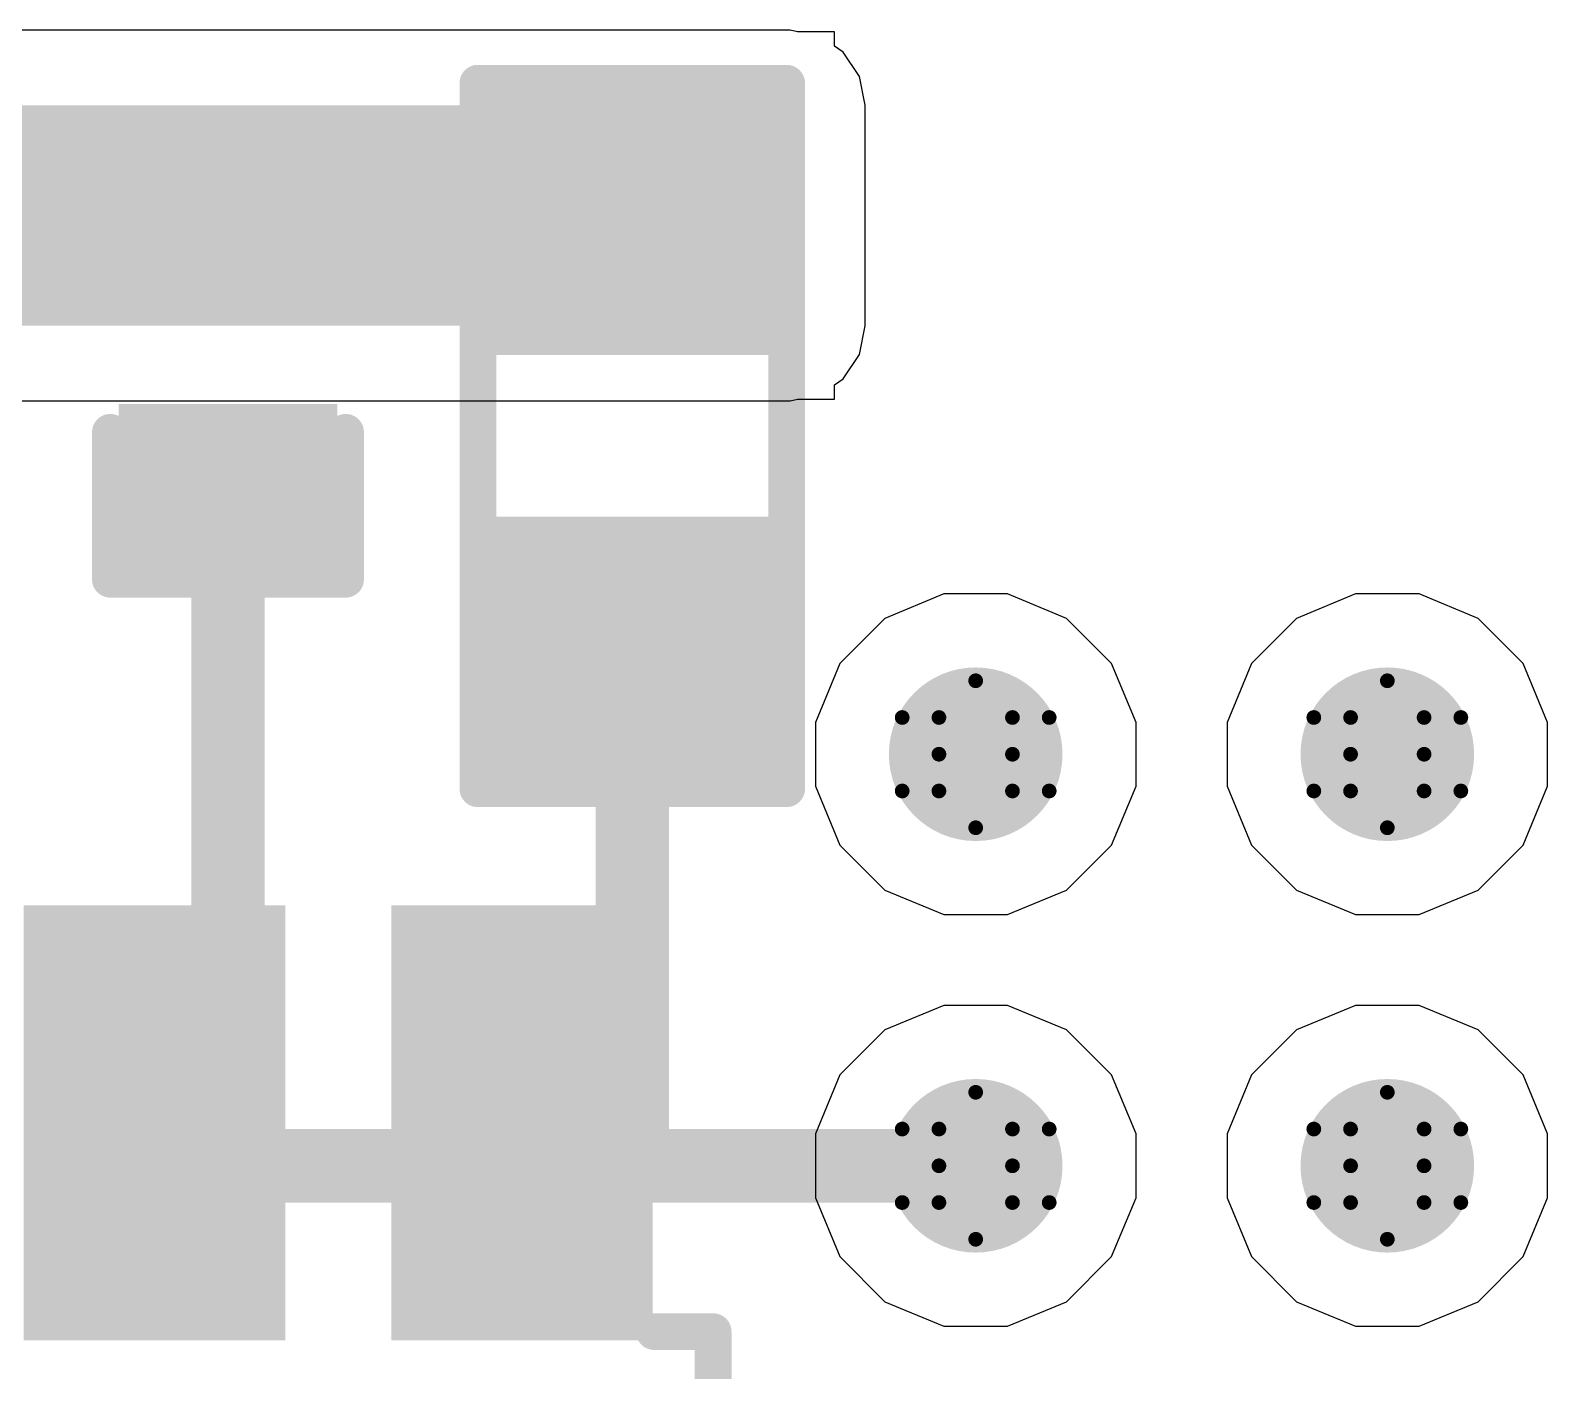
# Model space of a CAD drawing. Header units: inches. Extents: x 24 to 500, y 68 to 269.
# Drawn here: x 290.95 to 296.19, y 92.83 to 97.46 of the extents above; entities that cross this region are included whole.
import ezdxf

# ---------------------------------------------------------------- set-up
doc = ezdxf.new("R2010")
doc.units = ezdxf.units.IN
for name, color, linetype in [('Bottom Layer', 5, 'Continuous'), ('Drill Drawing', 1, 'Continuous'), ('Layer 1', 16, 'Continuous'), ('Layer 2', 76, 'Continuous'), ('Top Layer', 1, 'Continuous'), ('Top Overlay', 2, 'Continuous'), ('Top Paste', 8, 'Continuous'), ('Top Solder', 216, 'Continuous'), ('Via Holes', 16, 'Continuous')]:
    doc.layers.add(name, color=color, linetype=linetype)

# ---------------------------------------------------------------- blocks, each defined once
blk = doc.blocks.new('SOP_8_77')
at = {"layer": 'Top Layer'}
for points in [[(2.1, -0.285), (3.4, -0.285), (3.4, -0.985), (2.1, -0.985)], [(2.1, -1.555), (3.4, -1.555), (3.4, -2.255), (2.1, -2.255)]]:
    blk.add_hatch(color=1, dxfattribs=at).paths.add_polyline_path(points)
at = {"layer": 'Top Paste'}
for points in [[(2.1, -0.285), (3.4, -0.285), (3.4, -0.985), (2.1, -0.985)], [(2.1, -1.555), (3.4, -1.555), (3.4, -2.255), (2.1, -2.255)]]:
    blk.add_hatch(color=8, dxfattribs=at).paths.add_polyline_path(points)
at = {"layer": 'Top Solder'}
for points in [[(1.9984, -0.1834), (3.5016, -0.1834), (3.5016, -1.0866), (1.9984, -1.0866)], [(1.9984, -1.4534), (3.5016, -1.4534), (3.5016, -2.3566), (1.9984, -2.3566)]]:
    blk.add_hatch(color=216, dxfattribs=at).paths.add_polyline_path(points)
at = {"layer": 'Top Overlay'}
for points in [[(2.0284, -2.3622, 0.127, 0.127, 0), (2.0284, -2.5654, 0.127, 0.127, 0)], [(-2.0356, -2.5654, 0.127, 0.127, 0), (2.0284, -2.5654, 0.127, 0.127, 0)]]:
    blk.add_lwpolyline(points, format="xyseb", dxfattribs=at)
for points in [[(1.9967, -2.3622, 0.0635, 0.0635, 1), (2.0602, -2.3622, 0.0635, 0.0635, 1)], [(1.9967, -2.5654, 0.0635, 0.0635, 1), (2.0602, -2.5654, 0.0635, 0.0635, 1)], [(1.9967, -2.5654, 0.0635, 0.0635, 1), (2.0602, -2.5654, 0.0635, 0.0635, 1)]]:
    blk.add_lwpolyline(points, format="xyseb", close=True, dxfattribs=at)
blk = doc.blocks.new('R___0603_149')
at = {"layer": 'Top Layer'}
for points in [[(-0.381, 0.4445), (-0.381, -0.4445), (-1.143, -0.4445), (-1.143, 0.4445)], [(1.143, 0.4445), (1.143, -0.4445), (0.381, -0.4445), (0.381, 0.4445)]]:
    blk.add_hatch(color=1, dxfattribs=at).paths.add_polyline_path(points)
at = {"layer": 'Top Paste'}
for points in [[(-0.381, 0.4445), (-0.381, -0.4445), (-1.143, -0.4445), (-1.143, 0.4445)], [(1.143, 0.4445), (1.143, -0.4445), (0.381, -0.4445), (0.381, 0.4445)]]:
    blk.add_hatch(color=8, dxfattribs=at).paths.add_polyline_path(points)
at = {"layer": 'Top Solder'}
for points in [[(-0.2794, 0.5461), (-0.2794, -0.5461), (-1.2446, -0.5461), (-1.2446, 0.5461)], [(1.2446, 0.5461), (1.2446, -0.5461), (0.2794, -0.5461), (0.2794, 0.5461)]]:
    blk.add_hatch(color=216, dxfattribs=at).paths.add_polyline_path(points)
at = {"layer": 'Top Overlay'}
for points in [[(1.2192, 0.5334, 0.127, 0.127, 0), (-1.2192, 0.5334, 0.127, 0.127, 0)], [(-1.2192, -0.5334, 0.127, 0.127, 0), (-1.2192, 0.5334, 0.127, 0.127, 0)], [(1.2192, -0.5334, 0.127, 0.127, 0), (1.2192, 0.5334, 0.127, 0.127, 0)], [(1.2192, -0.5334, 0.127, 0.127, 0), (-1.2192, -0.5334, 0.127, 0.127, 0)]]:
    blk.add_lwpolyline(points, format="xyseb", dxfattribs=at)
for points in [[(-1.251, 0.5334, 0.0635, 0.0635, 1), (-1.1874, 0.5334, 0.0635, 0.0635, 1)], [(-1.251, 0.5334, 0.0635, 0.0635, 1), (-1.1874, 0.5334, 0.0635, 0.0635, 1)], [(1.1874, 0.5334, 0.0635, 0.0635, 1), (1.251, 0.5334, 0.0635, 0.0635, 1)], [(1.1874, 0.5334, 0.0635, 0.0635, 1), (1.251, 0.5334, 0.0635, 0.0635, 1)], [(-1.251, -0.5334, 0.0635, 0.0635, 1), (-1.1874, -0.5334, 0.0635, 0.0635, 1)], [(-1.251, -0.5334, 0.0635, 0.0635, 1), (-1.1874, -0.5334, 0.0635, 0.0635, 1)], [(1.1874, -0.5334, 0.0635, 0.0635, 1), (1.251, -0.5334, 0.0635, 0.0635, 1)], [(1.1874, -0.5334, 0.0635, 0.0635, 1), (1.251, -0.5334, 0.0635, 0.0635, 1)]]:
    blk.add_lwpolyline(points, format="xyseb", close=True, dxfattribs=at)
blk = doc.blocks.new('C___0402_261')
at = {"layer": 'Top Layer'}
for points in [[(-0.6985, -0.3175), (-0.6985, 0.3175), (-0.2413, 0.3175), (-0.2413, -0.3175)], [(0.2413, -0.3175), (0.2413, 0.3175), (0.6985, 0.3175), (0.6985, -0.3175)]]:
    blk.add_hatch(color=1, dxfattribs=at).paths.add_polyline_path(points)
at = {"layer": 'Top Paste'}
for points in [[(-0.6985, -0.3175), (-0.6985, 0.3175), (-0.2413, 0.3175), (-0.2413, -0.3175)], [(0.2413, -0.3175), (0.2413, 0.3175), (0.6985, 0.3175), (0.6985, -0.3175)]]:
    blk.add_hatch(color=8, dxfattribs=at).paths.add_polyline_path(points)
at = {"layer": 'Top Solder'}
for points in [[(-0.7585, -0.3775), (-0.7585, 0.3775), (-0.1813, 0.3775), (-0.1813, -0.3775)], [(0.1813, -0.3775), (0.1813, 0.3775), (0.7585, 0.3775), (0.7585, -0.3775)]]:
    blk.add_hatch(color=216, dxfattribs=at).paths.add_polyline_path(points)
at = {"layer": 'Top Overlay'}
for points in [[(-0.7874, -0.4064, 0.127, 0.127, 0), (-0.7874, 0.4064, 0.127, 0.127, 0)], [(-0.2794, 0.4064, 0.127, 0.127, 0), (-0.7874, 0.4064, 0.127, 0.127, 0)], [(0.7874, 0.4064, 0.127, 0.127, 0), (0.2794, 0.4064, 0.127, 0.127, 0)], [(0.7874, -0.4064, 0.127, 0.127, 0), (0.7874, 0.4064, 0.127, 0.127, 0)], [(-0.2794, -0.4064, 0.127, 0.127, 0), (-0.7874, -0.4064, 0.127, 0.127, 0)], [(0.7874, -0.4064, 0.127, 0.127, 0), (0.2794, -0.4064, 0.127, 0.127, 0)]]:
    blk.add_lwpolyline(points, format="xyseb", dxfattribs=at)
for points in [[(-0.8191, 0.4064, 0.0635, 0.0635, 1), (-0.7556, 0.4064, 0.0635, 0.0635, 1)], [(-0.8191, 0.4064, 0.0635, 0.0635, 1), (-0.7556, 0.4064, 0.0635, 0.0635, 1)], [(-0.3111, 0.4064, 0.0635, 0.0635, 1), (-0.2477, 0.4064, 0.0635, 0.0635, 1)], [(0.2477, 0.4064, 0.0635, 0.0635, 1), (0.3111, 0.4064, 0.0635, 0.0635, 1)], [(0.7556, 0.4064, 0.0635, 0.0635, 1), (0.8191, 0.4064, 0.0635, 0.0635, 1)], [(0.7556, 0.4064, 0.0635, 0.0635, 1), (0.8191, 0.4064, 0.0635, 0.0635, 1)], [(-0.8191, -0.4064, 0.0635, 0.0635, 1), (-0.7556, -0.4064, 0.0635, 0.0635, 1)], [(-0.8191, -0.4064, 0.0635, 0.0635, 1), (-0.7556, -0.4064, 0.0635, 0.0635, 1)], [(-0.3111, -0.4064, 0.0635, 0.0635, 1), (-0.2477, -0.4064, 0.0635, 0.0635, 1)], [(0.2477, -0.4064, 0.0635, 0.0635, 1), (0.3111, -0.4064, 0.0635, 0.0635, 1)], [(0.7556, -0.4064, 0.0635, 0.0635, 1), (0.8191, -0.4064, 0.0635, 0.0635, 1)], [(0.7556, -0.4064, 0.0635, 0.0635, 1), (0.8191, -0.4064, 0.0635, 0.0635, 1)]]:
    blk.add_lwpolyline(points, format="xyseb", close=True, dxfattribs=at)

msp = doc.modelspace()

# ---------------------------------------------------------------- hatches: boundary and pattern name
at = {"layer": 'Bottom Layer'}
h = msp.add_hatch(color=5, dxfattribs=at)
edge = h.paths.add_edge_path()
edge.add_arc((294.2153, 94.9628), 0.3, 0, 360)
h = msp.add_hatch(color=5, dxfattribs=at)
edge = h.paths.add_edge_path()
edge.add_arc((295.6377, 94.9628), 0.3, 0, 360)
h = msp.add_hatch(color=5, dxfattribs=at)
edge = h.paths.add_edge_path()
edge.add_arc((294.2153, 93.5404), 0.3, 0, 360)
h = msp.add_hatch(color=5, dxfattribs=at)
edge = h.paths.add_edge_path()
edge.add_arc((295.6377, 93.5404), 0.3, 0, 360)
at = {"layer": 'Layer 1'}
h = msp.add_hatch(color=16, dxfattribs=at)
edge = h.paths.add_edge_path()
edge.add_arc((294.2153, 94.9628), 0.3, 0, 360)
h = msp.add_hatch(color=16, dxfattribs=at)
edge = h.paths.add_edge_path()
edge.add_arc((295.6377, 94.9628), 0.3, 0, 360)
h = msp.add_hatch(color=16, dxfattribs=at)
edge = h.paths.add_edge_path()
edge.add_arc((294.2153, 93.5404), 0.3, 0, 360)
h = msp.add_hatch(color=16, dxfattribs=at)
edge = h.paths.add_edge_path()
edge.add_arc((295.6377, 93.5404), 0.3, 0, 360)
at = {"layer": 'Layer 2'}
h = msp.add_hatch(color=76, dxfattribs=at)
edge = h.paths.add_edge_path()
edge.add_arc((294.2153, 94.9628), 0.3, 0, 360)
h = msp.add_hatch(color=76, dxfattribs=at)
edge = h.paths.add_edge_path()
edge.add_arc((295.6377, 94.9628), 0.3, 0, 360)
h = msp.add_hatch(color=76, dxfattribs=at)
edge = h.paths.add_edge_path()
edge.add_arc((294.2153, 93.5404), 0.3, 0, 360)
h = msp.add_hatch(color=76, dxfattribs=at)
edge = h.paths.add_edge_path()
edge.add_arc((295.6377, 93.5404), 0.3, 0, 360)
at = {"layer": 'Top Layer'}
msp.add_hatch(color=1, dxfattribs=at).paths.add_polyline_path([(289.6631, 96.4438), (293.5747, 96.4438), (293.5747, 97.2058), (289.6631, 97.2058)])
h = msp.add_hatch(color=1, dxfattribs=at)
edge = h.paths.add_edge_path()
edge.add_arc((294.2153, 94.9628), 0.3, 0, 360)
h = msp.add_hatch(color=1, dxfattribs=at)
edge = h.paths.add_edge_path()
edge.add_arc((295.6377, 94.9628), 0.3, 0, 360)
h = msp.add_hatch(color=1, dxfattribs=at)
edge = h.paths.add_edge_path()
edge.add_arc((294.2153, 93.5404), 0.3, 0, 360)
h = msp.add_hatch(color=1, dxfattribs=at)
edge = h.paths.add_edge_path()
edge.add_arc((295.6377, 93.5404), 0.3, 0, 360)
at = {"layer": 'Via Holes'}
h = msp.add_hatch(color=7, dxfattribs=at)
edge = h.paths.add_edge_path()
edge.add_arc((294.2153, 94.9628), 0.15, 0, 360)
h = msp.add_hatch(color=7, dxfattribs=at)
edge = h.paths.add_edge_path()
edge.add_arc((295.6377, 94.9628), 0.15, 0, 360)
h = msp.add_hatch(color=7, dxfattribs=at)
edge = h.paths.add_edge_path()
edge.add_arc((294.2153, 93.5404), 0.15, 0, 360)
h = msp.add_hatch(color=7, dxfattribs=at)
edge = h.paths.add_edge_path()
edge.add_arc((295.6377, 93.5404), 0.15, 0, 360)

# ---------------------------------------------------------------- linework, layer by layer
at = {"layer": 'Bottom Layer'}
for p, q in [((294.1051, 95.5168), (293.9015, 95.4324)), ((294.3255, 95.5168), (294.1051, 95.5168)), ((294.5291, 95.4324), (294.3255, 95.5168)), ((295.5275, 95.5168), (295.3239, 95.4324)), ((295.7479, 95.5168), (295.5275, 95.5168)), ((295.9515, 95.4324), (295.7479, 95.5168)), ((293.9015, 95.4324), (293.7456, 95.2766)), ((294.6849, 95.2766), (294.5291, 95.4324)), ((295.3239, 95.4324), (295.168, 95.2766)), ((296.1073, 95.2766), (295.9515, 95.4324)), ((293.7456, 95.2766), (293.6613, 95.073)), ((294.7693, 95.073), (294.6849, 95.2766)), ((295.168, 95.2766), (295.0837, 95.073)), ((296.1917, 95.073), (296.1073, 95.2766)), ((293.6613, 95.073), (293.6613, 94.8526)), ((294.7693, 94.8526), (294.7693, 95.073)), ((295.0837, 95.073), (295.0837, 94.8526)), ((296.1917, 94.8526), (296.1917, 95.073)), ((293.6613, 94.8526), (293.7456, 94.649)), ((294.6849, 94.649), (294.7693, 94.8526)), ((295.0837, 94.8526), (295.168, 94.649)), ((296.1073, 94.649), (296.1917, 94.8526)), ((293.7456, 94.649), (293.9015, 94.4931)), ((294.5291, 94.4931), (294.6849, 94.649)), ((295.168, 94.649), (295.3239, 94.4931)), ((295.9515, 94.4931), (296.1073, 94.649)), ((293.9015, 94.4931), (294.1051, 94.4088)), ((294.3255, 94.4088), (294.5291, 94.4931)), ((295.3239, 94.4931), (295.5275, 94.4088)), ((295.7479, 94.4088), (295.9515, 94.4931)), ((294.1051, 94.4088), (294.3255, 94.4088)), ((295.5275, 94.4088), (295.7479, 94.4088)), ((294.1051, 94.0944), (293.9015, 94.01)), ((294.3255, 94.0944), (294.1051, 94.0944)), ((294.5291, 94.01), (294.3255, 94.0944)), ((295.5275, 94.0944), (295.3239, 94.01)), ((295.7479, 94.0944), (295.5275, 94.0944)), ((295.9515, 94.01), (295.7479, 94.0944)), ((293.9015, 94.01), (293.7456, 93.8542)), ((294.6849, 93.8542), (294.5291, 94.01)), ((295.3239, 94.01), (295.168, 93.8542)), ((296.1073, 93.8542), (295.9515, 94.01)), ((293.7456, 93.8542), (293.6613, 93.6506)), ((294.7693, 93.6506), (294.6849, 93.8542)), ((295.168, 93.8542), (295.0837, 93.6506)), ((296.1917, 93.6506), (296.1073, 93.8542)), ((293.6613, 93.6506), (293.6613, 93.4302)), ((294.7693, 93.4302), (294.7693, 93.6506)), ((295.0837, 93.6506), (295.0837, 93.4302)), ((296.1917, 93.4302), (296.1917, 93.6506)), ((293.6613, 93.4302), (293.7456, 93.2266)), ((294.6849, 93.2266), (294.7693, 93.4302)), ((295.0837, 93.4302), (295.168, 93.2266)), ((296.1073, 93.2266), (296.1917, 93.4302)), ((293.7456, 93.2266), (293.9015, 93.0707)), ((294.5291, 93.0707), (294.6849, 93.2266)), ((295.168, 93.2266), (295.3239, 93.0707)), ((295.9515, 93.0707), (296.1073, 93.2266)), ((293.9015, 93.0707), (294.1051, 92.9864)), ((294.3255, 92.9864), (294.5291, 93.0707)), ((295.3239, 93.0707), (295.5275, 92.9864)), ((295.7479, 92.9864), (295.9515, 93.0707)), ((294.1051, 92.9864), (294.3255, 92.9864)), ((295.5275, 92.9864), (295.7479, 92.9864))]:
    msp.add_line(p, q, dxfattribs=at)
at = {"layer": 'Drill Drawing'}
for points in [[(294.0883, 95.0898, 0.0508, 0.0508, 0), (294.2153, 95.2168, 0.0508, 0.0508, 0)], [(294.2153, 95.2168, 0.0508, 0.0508, 0), (294.3423, 95.0898, 0.0508, 0.0508, 0)], [(295.5107, 95.0898, 0.0508, 0.0508, 0), (295.6377, 95.2168, 0.0508, 0.0508, 0)], [(295.6377, 95.2168, 0.0508, 0.0508, 0), (295.7647, 95.0898, 0.0508, 0.0508, 0)], [(293.9613, 95.0898, 0.0508, 0.0508, 0), (294.0883, 94.9628, 0.0508, 0.0508, 0)], [(293.9613, 95.0898, 0.0508, 0.0508, 0), (294.0883, 95.0898, 0.0508, 0.0508, 0)], [(294.3423, 95.0898, 0.0508, 0.0508, 0), (294.4693, 95.0898, 0.0508, 0.0508, 0)], [(294.3423, 94.9628, 0.0508, 0.0508, 0), (294.4693, 95.0898, 0.0508, 0.0508, 0)], [(295.3837, 95.0898, 0.0508, 0.0508, 0), (295.5107, 94.9628, 0.0508, 0.0508, 0)], [(295.3837, 95.0898, 0.0508, 0.0508, 0), (295.5107, 95.0898, 0.0508, 0.0508, 0)], [(295.7647, 95.0898, 0.0508, 0.0508, 0), (295.8917, 95.0898, 0.0508, 0.0508, 0)], [(295.7647, 94.9628, 0.0508, 0.0508, 0), (295.8917, 95.0898, 0.0508, 0.0508, 0)], [(293.9613, 94.8358, 0.0508, 0.0508, 0), (294.0883, 94.9628, 0.0508, 0.0508, 0)], [(294.3423, 94.9628, 0.0508, 0.0508, 0), (294.4693, 94.8358, 0.0508, 0.0508, 0)], [(295.3837, 94.8358, 0.0508, 0.0508, 0), (295.5107, 94.9628, 0.0508, 0.0508, 0)], [(295.7647, 94.9628, 0.0508, 0.0508, 0), (295.8917, 94.8358, 0.0508, 0.0508, 0)], [(293.9613, 94.8358, 0.0508, 0.0508, 0), (294.0883, 94.8358, 0.0508, 0.0508, 0)], [(294.0883, 94.8358, 0.0508, 0.0508, 0), (294.2153, 94.7088, 0.0508, 0.0508, 0)], [(294.2153, 94.7088, 0.0508, 0.0508, 0), (294.3423, 94.8358, 0.0508, 0.0508, 0)], [(294.3423, 94.8358, 0.0508, 0.0508, 0), (294.4693, 94.8358, 0.0508, 0.0508, 0)], [(295.3837, 94.8358, 0.0508, 0.0508, 0), (295.5107, 94.8358, 0.0508, 0.0508, 0)], [(295.5107, 94.8358, 0.0508, 0.0508, 0), (295.6377, 94.7088, 0.0508, 0.0508, 0)], [(295.6377, 94.7088, 0.0508, 0.0508, 0), (295.7647, 94.8358, 0.0508, 0.0508, 0)], [(295.7647, 94.8358, 0.0508, 0.0508, 0), (295.8917, 94.8358, 0.0508, 0.0508, 0)], [(294.0883, 93.6674, 0.0508, 0.0508, 0), (294.2153, 93.7944, 0.0508, 0.0508, 0)], [(294.2153, 93.7944, 0.0508, 0.0508, 0), (294.3423, 93.6674, 0.0508, 0.0508, 0)], [(295.5107, 93.6674, 0.0508, 0.0508, 0), (295.6377, 93.7944, 0.0508, 0.0508, 0)], [(295.6377, 93.7944, 0.0508, 0.0508, 0), (295.7647, 93.6674, 0.0508, 0.0508, 0)], [(293.9613, 93.6674, 0.0508, 0.0508, 0), (294.0883, 93.5404, 0.0508, 0.0508, 0)], [(293.9613, 93.6674, 0.0508, 0.0508, 0), (294.0883, 93.6674, 0.0508, 0.0508, 0)], [(294.3423, 93.6674, 0.0508, 0.0508, 0), (294.4693, 93.6674, 0.0508, 0.0508, 0)], [(294.3423, 93.5404, 0.0508, 0.0508, 0), (294.4693, 93.6674, 0.0508, 0.0508, 0)], [(295.3837, 93.6674, 0.0508, 0.0508, 0), (295.5107, 93.5404, 0.0508, 0.0508, 0)], [(295.3837, 93.6674, 0.0508, 0.0508, 0), (295.5107, 93.6674, 0.0508, 0.0508, 0)], [(295.7647, 93.6674, 0.0508, 0.0508, 0), (295.8917, 93.6674, 0.0508, 0.0508, 0)], [(295.7647, 93.5404, 0.0508, 0.0508, 0), (295.8917, 93.6674, 0.0508, 0.0508, 0)], [(293.9613, 93.4134, 0.0508, 0.0508, 0), (294.0883, 93.5404, 0.0508, 0.0508, 0)], [(294.3423, 93.5404, 0.0508, 0.0508, 0), (294.4693, 93.4134, 0.0508, 0.0508, 0)], [(295.3837, 93.4134, 0.0508, 0.0508, 0), (295.5107, 93.5404, 0.0508, 0.0508, 0)], [(295.7647, 93.5404, 0.0508, 0.0508, 0), (295.8917, 93.4134, 0.0508, 0.0508, 0)], [(293.9613, 93.4134, 0.0508, 0.0508, 0), (294.0883, 93.4134, 0.0508, 0.0508, 0)], [(294.0883, 93.4134, 0.0508, 0.0508, 0), (294.2153, 93.2864, 0.0508, 0.0508, 0)], [(294.2153, 93.2864, 0.0508, 0.0508, 0), (294.3423, 93.4134, 0.0508, 0.0508, 0)], [(294.3423, 93.4134, 0.0508, 0.0508, 0), (294.4693, 93.4134, 0.0508, 0.0508, 0)], [(295.3837, 93.4134, 0.0508, 0.0508, 0), (295.5107, 93.4134, 0.0508, 0.0508, 0)], [(295.5107, 93.4134, 0.0508, 0.0508, 0), (295.6377, 93.2864, 0.0508, 0.0508, 0)], [(295.6377, 93.2864, 0.0508, 0.0508, 0), (295.7647, 93.4134, 0.0508, 0.0508, 0)], [(295.7647, 93.4134, 0.0508, 0.0508, 0), (295.8917, 93.4134, 0.0508, 0.0508, 0)]]:
    msp.add_lwpolyline(points, format="xyseb", dxfattribs=at)
for points in [[(294.2026, 95.2168, 0.0254, 0.0254, 1), (294.228, 95.2168, 0.0254, 0.0254, 1)], [(294.2026, 95.2168, 0.0254, 0.0254, 1), (294.228, 95.2168, 0.0254, 0.0254, 1)], [(295.625, 95.2168, 0.0254, 0.0254, 1), (295.6504, 95.2168, 0.0254, 0.0254, 1)], [(295.625, 95.2168, 0.0254, 0.0254, 1), (295.6504, 95.2168, 0.0254, 0.0254, 1)], [(293.9486, 95.0898, 0.0254, 0.0254, 1), (293.974, 95.0898, 0.0254, 0.0254, 1)], [(293.9486, 95.0898, 0.0254, 0.0254, 1), (293.974, 95.0898, 0.0254, 0.0254, 1)], [(294.0756, 95.0898, 0.0254, 0.0254, 1), (294.101, 95.0898, 0.0254, 0.0254, 1)], [(294.0756, 95.0898, 0.0254, 0.0254, 1), (294.101, 95.0898, 0.0254, 0.0254, 1)], [(294.3296, 95.0898, 0.0254, 0.0254, 1), (294.355, 95.0898, 0.0254, 0.0254, 1)], [(294.3296, 95.0898, 0.0254, 0.0254, 1), (294.355, 95.0898, 0.0254, 0.0254, 1)], [(294.4566, 95.0898, 0.0254, 0.0254, 1), (294.482, 95.0898, 0.0254, 0.0254, 1)], [(294.4566, 95.0898, 0.0254, 0.0254, 1), (294.482, 95.0898, 0.0254, 0.0254, 1)], [(295.371, 95.0898, 0.0254, 0.0254, 1), (295.3964, 95.0898, 0.0254, 0.0254, 1)], [(295.371, 95.0898, 0.0254, 0.0254, 1), (295.3964, 95.0898, 0.0254, 0.0254, 1)], [(295.498, 95.0898, 0.0254, 0.0254, 1), (295.5234, 95.0898, 0.0254, 0.0254, 1)], [(295.498, 95.0898, 0.0254, 0.0254, 1), (295.5234, 95.0898, 0.0254, 0.0254, 1)], [(295.752, 95.0898, 0.0254, 0.0254, 1), (295.7774, 95.0898, 0.0254, 0.0254, 1)], [(295.752, 95.0898, 0.0254, 0.0254, 1), (295.7774, 95.0898, 0.0254, 0.0254, 1)], [(295.879, 95.0898, 0.0254, 0.0254, 1), (295.9044, 95.0898, 0.0254, 0.0254, 1)], [(295.879, 95.0898, 0.0254, 0.0254, 1), (295.9044, 95.0898, 0.0254, 0.0254, 1)], [(294.0756, 94.9628, 0.0254, 0.0254, 1), (294.101, 94.9628, 0.0254, 0.0254, 1)], [(294.0756, 94.9628, 0.0254, 0.0254, 1), (294.101, 94.9628, 0.0254, 0.0254, 1)], [(294.3296, 94.9628, 0.0254, 0.0254, 1), (294.355, 94.9628, 0.0254, 0.0254, 1)], [(294.3296, 94.9628, 0.0254, 0.0254, 1), (294.355, 94.9628, 0.0254, 0.0254, 1)], [(295.498, 94.9628, 0.0254, 0.0254, 1), (295.5234, 94.9628, 0.0254, 0.0254, 1)], [(295.498, 94.9628, 0.0254, 0.0254, 1), (295.5234, 94.9628, 0.0254, 0.0254, 1)], [(295.752, 94.9628, 0.0254, 0.0254, 1), (295.7774, 94.9628, 0.0254, 0.0254, 1)], [(295.752, 94.9628, 0.0254, 0.0254, 1), (295.7774, 94.9628, 0.0254, 0.0254, 1)], [(293.9486, 94.8358, 0.0254, 0.0254, 1), (293.974, 94.8358, 0.0254, 0.0254, 1)], [(293.9486, 94.8358, 0.0254, 0.0254, 1), (293.974, 94.8358, 0.0254, 0.0254, 1)], [(294.0756, 94.8358, 0.0254, 0.0254, 1), (294.101, 94.8358, 0.0254, 0.0254, 1)], [(294.0756, 94.8358, 0.0254, 0.0254, 1), (294.101, 94.8358, 0.0254, 0.0254, 1)], [(294.3296, 94.8358, 0.0254, 0.0254, 1), (294.355, 94.8358, 0.0254, 0.0254, 1)], [(294.3296, 94.8358, 0.0254, 0.0254, 1), (294.355, 94.8358, 0.0254, 0.0254, 1)], [(294.4566, 94.8358, 0.0254, 0.0254, 1), (294.482, 94.8358, 0.0254, 0.0254, 1)], [(294.4566, 94.8358, 0.0254, 0.0254, 1), (294.482, 94.8358, 0.0254, 0.0254, 1)], [(295.371, 94.8358, 0.0254, 0.0254, 1), (295.3964, 94.8358, 0.0254, 0.0254, 1)], [(295.371, 94.8358, 0.0254, 0.0254, 1), (295.3964, 94.8358, 0.0254, 0.0254, 1)], [(295.498, 94.8358, 0.0254, 0.0254, 1), (295.5234, 94.8358, 0.0254, 0.0254, 1)], [(295.498, 94.8358, 0.0254, 0.0254, 1), (295.5234, 94.8358, 0.0254, 0.0254, 1)], [(295.752, 94.8358, 0.0254, 0.0254, 1), (295.7774, 94.8358, 0.0254, 0.0254, 1)], [(295.752, 94.8358, 0.0254, 0.0254, 1), (295.7774, 94.8358, 0.0254, 0.0254, 1)], [(295.879, 94.8358, 0.0254, 0.0254, 1), (295.9044, 94.8358, 0.0254, 0.0254, 1)], [(295.879, 94.8358, 0.0254, 0.0254, 1), (295.9044, 94.8358, 0.0254, 0.0254, 1)], [(294.2026, 94.7088, 0.0254, 0.0254, 1), (294.228, 94.7088, 0.0254, 0.0254, 1)], [(294.2026, 94.7088, 0.0254, 0.0254, 1), (294.228, 94.7088, 0.0254, 0.0254, 1)], [(295.625, 94.7088, 0.0254, 0.0254, 1), (295.6504, 94.7088, 0.0254, 0.0254, 1)], [(295.625, 94.7088, 0.0254, 0.0254, 1), (295.6504, 94.7088, 0.0254, 0.0254, 1)], [(294.2026, 93.7944, 0.0254, 0.0254, 1), (294.228, 93.7944, 0.0254, 0.0254, 1)], [(294.2026, 93.7944, 0.0254, 0.0254, 1), (294.228, 93.7944, 0.0254, 0.0254, 1)], [(295.625, 93.7944, 0.0254, 0.0254, 1), (295.6504, 93.7944, 0.0254, 0.0254, 1)], [(295.625, 93.7944, 0.0254, 0.0254, 1), (295.6504, 93.7944, 0.0254, 0.0254, 1)], [(293.9486, 93.6674, 0.0254, 0.0254, 1), (293.974, 93.6674, 0.0254, 0.0254, 1)], [(293.9486, 93.6674, 0.0254, 0.0254, 1), (293.974, 93.6674, 0.0254, 0.0254, 1)], [(294.0756, 93.6674, 0.0254, 0.0254, 1), (294.101, 93.6674, 0.0254, 0.0254, 1)], [(294.0756, 93.6674, 0.0254, 0.0254, 1), (294.101, 93.6674, 0.0254, 0.0254, 1)], [(294.3296, 93.6674, 0.0254, 0.0254, 1), (294.355, 93.6674, 0.0254, 0.0254, 1)], [(294.3296, 93.6674, 0.0254, 0.0254, 1), (294.355, 93.6674, 0.0254, 0.0254, 1)], [(294.4566, 93.6674, 0.0254, 0.0254, 1), (294.482, 93.6674, 0.0254, 0.0254, 1)], [(294.4566, 93.6674, 0.0254, 0.0254, 1), (294.482, 93.6674, 0.0254, 0.0254, 1)], [(295.371, 93.6674, 0.0254, 0.0254, 1), (295.3964, 93.6674, 0.0254, 0.0254, 1)], [(295.371, 93.6674, 0.0254, 0.0254, 1), (295.3964, 93.6674, 0.0254, 0.0254, 1)], [(295.498, 93.6674, 0.0254, 0.0254, 1), (295.5234, 93.6674, 0.0254, 0.0254, 1)], [(295.498, 93.6674, 0.0254, 0.0254, 1), (295.5234, 93.6674, 0.0254, 0.0254, 1)], [(295.752, 93.6674, 0.0254, 0.0254, 1), (295.7774, 93.6674, 0.0254, 0.0254, 1)], [(295.752, 93.6674, 0.0254, 0.0254, 1), (295.7774, 93.6674, 0.0254, 0.0254, 1)], [(295.879, 93.6674, 0.0254, 0.0254, 1), (295.9044, 93.6674, 0.0254, 0.0254, 1)], [(295.879, 93.6674, 0.0254, 0.0254, 1), (295.9044, 93.6674, 0.0254, 0.0254, 1)], [(294.0756, 93.5404, 0.0254, 0.0254, 1), (294.101, 93.5404, 0.0254, 0.0254, 1)], [(294.0756, 93.5404, 0.0254, 0.0254, 1), (294.101, 93.5404, 0.0254, 0.0254, 1)], [(294.3296, 93.5404, 0.0254, 0.0254, 1), (294.355, 93.5404, 0.0254, 0.0254, 1)], [(294.3296, 93.5404, 0.0254, 0.0254, 1), (294.355, 93.5404, 0.0254, 0.0254, 1)], [(295.498, 93.5404, 0.0254, 0.0254, 1), (295.5234, 93.5404, 0.0254, 0.0254, 1)], [(295.498, 93.5404, 0.0254, 0.0254, 1), (295.5234, 93.5404, 0.0254, 0.0254, 1)], [(295.752, 93.5404, 0.0254, 0.0254, 1), (295.7774, 93.5404, 0.0254, 0.0254, 1)], [(295.752, 93.5404, 0.0254, 0.0254, 1), (295.7774, 93.5404, 0.0254, 0.0254, 1)], [(293.9486, 93.4134, 0.0254, 0.0254, 1), (293.974, 93.4134, 0.0254, 0.0254, 1)], [(293.9486, 93.4134, 0.0254, 0.0254, 1), (293.974, 93.4134, 0.0254, 0.0254, 1)], [(294.0756, 93.4134, 0.0254, 0.0254, 1), (294.101, 93.4134, 0.0254, 0.0254, 1)], [(294.0756, 93.4134, 0.0254, 0.0254, 1), (294.101, 93.4134, 0.0254, 0.0254, 1)], [(294.3296, 93.4134, 0.0254, 0.0254, 1), (294.355, 93.4134, 0.0254, 0.0254, 1)], [(294.3296, 93.4134, 0.0254, 0.0254, 1), (294.355, 93.4134, 0.0254, 0.0254, 1)], [(294.4566, 93.4134, 0.0254, 0.0254, 1), (294.482, 93.4134, 0.0254, 0.0254, 1)], [(294.4566, 93.4134, 0.0254, 0.0254, 1), (294.482, 93.4134, 0.0254, 0.0254, 1)], [(295.371, 93.4134, 0.0254, 0.0254, 1), (295.3964, 93.4134, 0.0254, 0.0254, 1)], [(295.371, 93.4134, 0.0254, 0.0254, 1), (295.3964, 93.4134, 0.0254, 0.0254, 1)], [(295.498, 93.4134, 0.0254, 0.0254, 1), (295.5234, 93.4134, 0.0254, 0.0254, 1)], [(295.498, 93.4134, 0.0254, 0.0254, 1), (295.5234, 93.4134, 0.0254, 0.0254, 1)], [(295.752, 93.4134, 0.0254, 0.0254, 1), (295.7774, 93.4134, 0.0254, 0.0254, 1)], [(295.752, 93.4134, 0.0254, 0.0254, 1), (295.7774, 93.4134, 0.0254, 0.0254, 1)], [(295.879, 93.4134, 0.0254, 0.0254, 1), (295.9044, 93.4134, 0.0254, 0.0254, 1)], [(295.879, 93.4134, 0.0254, 0.0254, 1), (295.9044, 93.4134, 0.0254, 0.0254, 1)], [(294.2026, 93.2864, 0.0254, 0.0254, 1), (294.228, 93.2864, 0.0254, 0.0254, 1)], [(294.2026, 93.2864, 0.0254, 0.0254, 1), (294.228, 93.2864, 0.0254, 0.0254, 1)], [(295.625, 93.2864, 0.0254, 0.0254, 1), (295.6504, 93.2864, 0.0254, 0.0254, 1)], [(295.625, 93.2864, 0.0254, 0.0254, 1), (295.6504, 93.2864, 0.0254, 0.0254, 1)]]:
    msp.add_lwpolyline(points, format="xyseb", close=True, dxfattribs=at)
at = {"layer": 'Layer 2'}
for p, q in [((294.1051, 95.5168), (293.9015, 95.4324)), ((294.3255, 95.5168), (294.1051, 95.5168)), ((294.5291, 95.4324), (294.3255, 95.5168)), ((295.5275, 95.5168), (295.3239, 95.4324)), ((295.7479, 95.5168), (295.5275, 95.5168)), ((295.9515, 95.4324), (295.7479, 95.5168)), ((293.9015, 95.4324), (293.7456, 95.2766)), ((294.6849, 95.2766), (294.5291, 95.4324)), ((295.3239, 95.4324), (295.168, 95.2766)), ((296.1073, 95.2766), (295.9515, 95.4324)), ((293.7456, 95.2766), (293.6613, 95.073)), ((294.7693, 95.073), (294.6849, 95.2766)), ((295.168, 95.2766), (295.0837, 95.073)), ((296.1917, 95.073), (296.1073, 95.2766)), ((293.6613, 95.073), (293.6613, 94.8526)), ((294.7693, 94.8526), (294.7693, 95.073)), ((295.0837, 95.073), (295.0837, 94.8526)), ((296.1917, 94.8526), (296.1917, 95.073)), ((293.6613, 94.8526), (293.7456, 94.649)), ((294.6849, 94.649), (294.7693, 94.8526)), ((295.0837, 94.8526), (295.168, 94.649)), ((296.1073, 94.649), (296.1917, 94.8526)), ((293.7456, 94.649), (293.9015, 94.4931)), ((294.5291, 94.4931), (294.6849, 94.649)), ((295.168, 94.649), (295.3239, 94.4931)), ((295.9515, 94.4931), (296.1073, 94.649)), ((293.9015, 94.4931), (294.1051, 94.4088)), ((294.3255, 94.4088), (294.5291, 94.4931)), ((295.3239, 94.4931), (295.5275, 94.4088)), ((295.7479, 94.4088), (295.9515, 94.4931)), ((294.1051, 94.4088), (294.3255, 94.4088)), ((295.5275, 94.4088), (295.7479, 94.4088)), ((294.1051, 94.0944), (293.9015, 94.01)), ((294.3255, 94.0944), (294.1051, 94.0944)), ((294.5291, 94.01), (294.3255, 94.0944)), ((295.5275, 94.0944), (295.3239, 94.01)), ((295.7479, 94.0944), (295.5275, 94.0944)), ((295.9515, 94.01), (295.7479, 94.0944)), ((293.9015, 94.01), (293.7456, 93.8542)), ((294.6849, 93.8542), (294.5291, 94.01)), ((295.3239, 94.01), (295.168, 93.8542)), ((296.1073, 93.8542), (295.9515, 94.01)), ((293.7456, 93.8542), (293.6613, 93.6506)), ((294.7693, 93.6506), (294.6849, 93.8542)), ((295.168, 93.8542), (295.0837, 93.6506)), ((296.1917, 93.6506), (296.1073, 93.8542)), ((293.6613, 93.6506), (293.6613, 93.4302)), ((294.7693, 93.4302), (294.7693, 93.6506)), ((295.0837, 93.6506), (295.0837, 93.4302)), ((296.1917, 93.4302), (296.1917, 93.6506)), ((293.6613, 93.4302), (293.7456, 93.2266)), ((294.6849, 93.2266), (294.7693, 93.4302)), ((295.0837, 93.4302), (295.168, 93.2266)), ((296.1073, 93.2266), (296.1917, 93.4302)), ((293.7456, 93.2266), (293.9015, 93.0707)), ((294.5291, 93.0707), (294.6849, 93.2266)), ((295.168, 93.2266), (295.3239, 93.0707)), ((295.9515, 93.0707), (296.1073, 93.2266)), ((293.9015, 93.0707), (294.1051, 92.9864)), ((294.3255, 92.9864), (294.5291, 93.0707)), ((295.3239, 93.0707), (295.5275, 92.9864)), ((295.7479, 92.9864), (295.9515, 93.0707)), ((294.1051, 92.9864), (294.3255, 92.9864)), ((295.5275, 92.9864), (295.7479, 92.9864))]:
    msp.add_line(p, q, dxfattribs=at)
at = {"layer": 'Top Layer'}
for p, q in [((293.5747, 97.4648), (290.496, 97.4648)), ((293.5997, 97.4598), (293.5747, 97.4648)), ((293.7271, 97.4598), (293.5997, 97.4598)), ((293.7271, 97.4095), (293.7271, 97.4598)), ((293.7578, 97.3889), (293.7271, 97.4095)), ((293.8139, 97.3049), (293.7578, 97.3889)), ((293.8336, 97.2058), (293.8139, 97.3049)), ((293.8336, 96.4438), (293.8336, 97.2058)), ((293.8139, 96.3447), (293.8336, 96.4438)), ((293.7578, 96.2607), (293.8139, 96.3447)), ((293.7271, 96.2401), (293.7578, 96.2607)), ((293.7271, 96.1898), (293.7271, 96.2401)), ((289.6631, 96.1848), (293.5747, 96.1848)), ((293.5747, 96.1848), (293.5997, 96.1898)), ((293.5997, 96.1898), (293.7271, 96.1898))]:
    msp.add_line(p, q, dxfattribs=at)
for points in [[(291.6316, 93.7205, 0.254, 0.254, 0), (291.6316, 95.885, 0.254, 0.254, 0)], [(293.0286, 93.6683, 0.254, 0.254, 0), (293.0286, 95.3008, 0.254, 0.254, 0)], [(291.6316, 93.7205, 0.254, 0.254, -0.182688), (291.5736, 93.5671, 0.254, 0.254, 0)], [(293.0286, 93.6683, 0.254, 0.254, -0.198912), (292.9756, 93.5404, 0.254, 0.254, 0)], [(291.5736, 93.5671, 0.254, 0.254, -0.015656), (291.5637, 93.5565, 0.254, 0.254, 0)], [(291.7359, 93.5404, 0.254, 0.254, 0), (292.9756, 93.5404, 0.254, 0.254, 0)], [(292.9756, 93.5404, 0.254, 0.254, 0), (294.2153, 93.5404, 0.254, 0.254, 0)]]:
    msp.add_lwpolyline(points, format="xyseb", dxfattribs=at)
for points in [[(291.5681, 95.885, 0.127, 0.127, 1), (291.6951, 95.885, 0.127, 0.127, 1)], [(292.9651, 95.3008, 0.127, 0.127, 1), (293.0921, 95.3008, 0.127, 0.127, 1)], [(291.5681, 93.7205, 0.127, 0.127, 1), (291.6951, 93.7205, 0.127, 0.127, 1)], [(291.5681, 93.7205, 0.127, 0.127, 1), (291.6951, 93.7205, 0.127, 0.127, 1)], [(292.9651, 93.6683, 0.127, 0.127, 1), (293.0921, 93.6683, 0.127, 0.127, 1)], [(292.9651, 93.6683, 0.127, 0.127, 1), (293.0921, 93.6683, 0.127, 0.127, 1)], [(291.5101, 93.5671, 0.127, 0.127, 1), (291.6371, 93.5671, 0.127, 0.127, 1)], [(291.5101, 93.5671, 0.127, 0.127, 1), (291.6371, 93.5671, 0.127, 0.127, 1)], [(291.5002, 93.5565, 0.127, 0.127, 1), (291.6272, 93.5565, 0.127, 0.127, 1)], [(291.6724, 93.5404, 0.127, 0.127, 1), (291.7994, 93.5404, 0.127, 0.127, 1)], [(292.9121, 93.5404, 0.127, 0.127, 1), (293.0391, 93.5404, 0.127, 0.127, 1)], [(292.9121, 93.5404, 0.127, 0.127, 1), (293.0391, 93.5404, 0.127, 0.127, 1)], [(292.9121, 93.5404, 0.127, 0.127, 1), (293.0391, 93.5404, 0.127, 0.127, 1)], [(294.1518, 93.5404, 0.127, 0.127, 1), (294.2788, 93.5404, 0.127, 0.127, 1)]]:
    msp.add_lwpolyline(points, format="xyseb", close=True, dxfattribs=at)

# ---------------------------------------------------------------- block references
for name, p, rotation in [('R___0603_149', (293.0286, 96.0628), 270), ('C___0402_261', (291.6316, 96.3549), 270), ('SOP_8_77', (290.7426, 90.9388), 90)]:
    msp.add_blockref(name, p, dxfattribs=dict(rotation=rotation))

doc.saveas('drawing.dxf')
